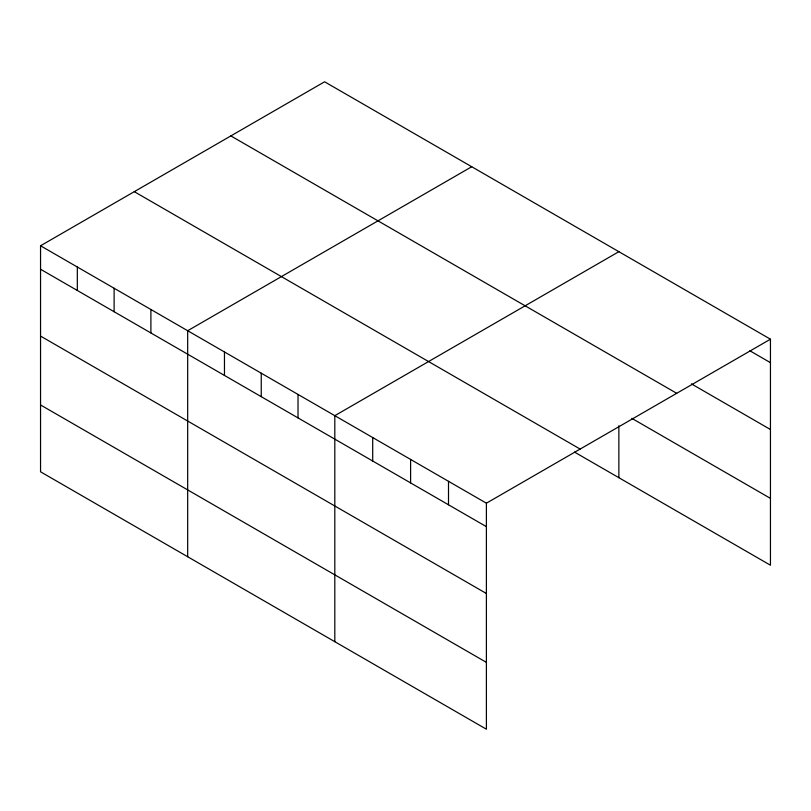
<?xml version="1.0" encoding="UTF-8"?>
<svg xmlns="http://www.w3.org/2000/svg" width="811" height="811" viewBox="0 0 811 811"><rect width="100%" height="100%" fill="white"/><g stroke="black" fill="none" stroke-linecap="round" stroke-linejoin="round"><path stroke-width="1.22" d="M40.55 245.784L486.397 503.195L486.397 729.211L40.55 471.799L40.55 245.784L324.603 81.789L770.45 339.201L770.45 565.216L574.502 452.082M471.728 166.731L187.676 330.726L187.676 556.741M618.864 251.684L334.811 415.678L334.811 641.694M486.397 503.195L770.45 339.201M749.881 350.788L770.45 362.659M691.408 383.867L770.45 429.506M230.861 135.913L676.709 393.315M631.85 418.354L770.45 498.37M134.291 191.67L580.139 449.071M40.55 269.252L486.397 526.663M40.55 336.089L486.397 593.5M40.55 404.963L486.397 662.364M618.864 425.704L618.864 477.699M448.503 481.318L448.503 504.777M410.599 459.431L410.599 482.9M372.705 437.555L372.705 461.023M298.022 394.44L298.022 417.908M261.243 373.202L261.243 396.67M224.465 351.964L224.465 375.432M150.897 309.498L150.897 332.956M114.118 288.26L114.118 311.718M77.329 267.022L77.329 290.49"/></g></svg>
